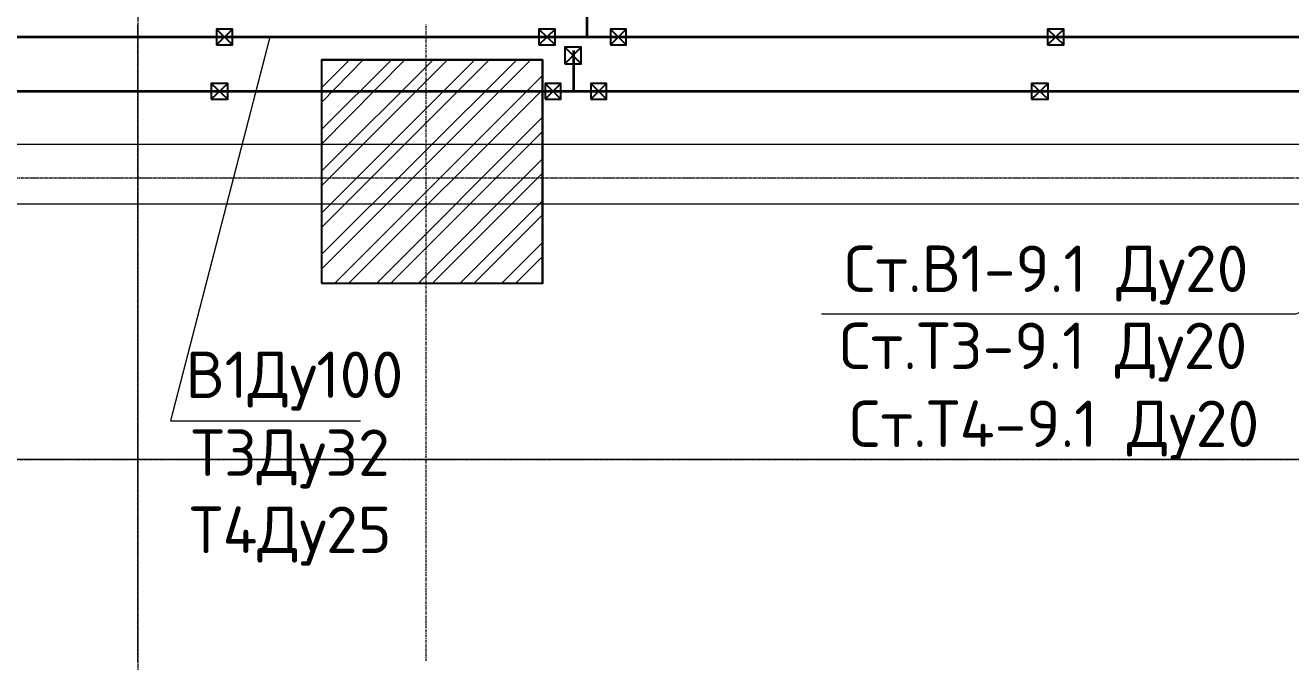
# Model space of a CAD drawing. Header units: millimetres. Extents: x -10178924 to 11692288, y -947381 to 58396.
# Drawn here: x 750201 to 757004, y -824944 to -821520 of the extents above; entities that cross this region are included whole.
import ezdxf

# ---------------------------------------------------------------- set-up
doc = ezdxf.new("R2010")
doc.units = ezdxf.units.MM
for name, pattern in [('короткая штриховая', [282.222222, 141.111111, -141.111111]), ('невидимая', [9.525, 6.35, -3.175]), ('осевая', [50.8, 31.75, -6.35, 6.35, -6.35])]:
    doc.linetypes.add(name, pattern=pattern)
for name, color, linetype, lineweight in [('PDF _0', 7, 'Continuous', 9), ('PDF _Текст', 7, 'Continuous', 5), ('Балки.1', 7, 'Continuous', 9), ('Контур пол Подвал', 7, 'Continuous', 9), ('Размеры осевые', 153, 'Continuous', 9), ('Стены.1', 7, 'Continuous', 25), ('ШТРИХОВКА', 252, 'Continuous', 15)]:
    doc.layers.add(name, color=color, linetype=linetype, lineweight=lineweight)
for name, color, linetype in [('PDF _Балки.1', 7, 'Continuous'), ('PDF _ВК_Выноски', 7, 'Continuous'), ('PDF _ВК_Т3', 1, 'Continuous'), ('PDF _ВК_Т4', 6, 'Continuous'), ('PDF _Стены.1', 7, 'Continuous')]:
    doc.layers.add(name, color=color, linetype=linetype)
for name, color, linetype, true_color in [('PDF _Контур пол Подвал', 7, 'Continuous', 0xcd6928), ('PDF _Размеры осевые', 7, 'Continuous', 0x5d6970), ('PDF _штриховка', 7, 'Continuous', 0x95834a)]:
    doc.layers.add(name, color=color, linetype=linetype, true_color=true_color)
doc.styles.add('PDF ISOCPEUR', font='isocpeur.ttf')

# ---------------------------------------------------------------- blocks, each defined once
blk = doc.blocks.new('A$C5282721b')
at = {"layer": 'ШТРИХОВКА', "ltscale": 100, "true_color": 0x000000, "transparency": 33554687}
h = blk.add_hatch(dxfattribs=at)
h.set_pattern_fill('ANSI31', color=18, scale=50)
h.set_pattern_definition([(45, (-102796.11, -12404.7), (-112.2532, 112.2532), [])])
h.paths.add_polyline_path([(30625.812, -42116.254), (29435.812, -42116.254), (29437.622, -41063.59), (29435.812, -40916.254), (30625.812, -40916.254)])
at = {"layer": 'Балки.1', "color": 18, "linetype": 'короткая штриховая', "ltscale": 0.02, "true_color": 0x000000, "transparency": 33554687}
for p, q in [((12015.573, -41369.704), (41378.795, -41369.704)), ((12015.573, -41689.704), (41973.795, -41689.704))]:
    blk.add_line(p, q, dxfattribs=at)
at = {"layer": 'Контур пол Подвал', "color": 18, "linetype": 'невидимая', "true_color": 0x000000, "transparency": 33554687}
blk.add_line((13194.417, -43064.958), (39053.725, -43064.958), dxfattribs=at)
at = {"layer": 'Размеры осевые', "color": 251, "linetype": 'осевая', "ltscale": 0.5, "transparency": 33554687}
for p, q in [((28450, -58512.867), (28450, -4812.867)), ((-9750, -41550), (62308.109, -41550))]:
    blk.add_line(p, q, dxfattribs=at)
at = {"layer": 'Стены.1', "color": 18, "linetype": 'Continuous', "true_color": 0x000000, "transparency": 33554687, "flags": 128}
blk.add_lwpolyline([(29435.812, -42116.254), (30625.812, -42116.254), (30625.812, -40916.254), (29435.812, -40916.254)], close=True, dxfattribs=at)

msp = doc.modelspace()

# ---------------------------------------------------------------- linework, layer by layer
at = {"layer": 'PDF _0', "lineweight": 25}
for points in [[(751230.1, -821625.5), (751314.8, -821625.5), (751314.8, -821540.8), (751230.1, -821540.8)], [(752961.5, -821625.5), (753050.4, -821625.5), (753050.4, -821540.8), (752961.5, -821540.8)], [(753346.8, -821625.5), (753431.4, -821625.5), (753431.4, -821540.8), (753346.8, -821540.8)], [(755696.3, -821625.5), (755785.2, -821625.5), (755785.2, -821540.8), (755696.3, -821540.8)], [(753101.2, -821727.1), (753190.1, -821727.1), (753190.1, -821638.2), (753101.2, -821638.2)], [(751200.5, -821917.6), (751289.4, -821917.6), (751289.4, -821832.9), (751200.5, -821832.9)], [(752995.4, -821917.6), (753080.1, -821917.6), (753080.1, -821832.9), (752995.4, -821832.9)], [(753240.9, -821917.6), (753325.6, -821917.6), (753325.6, -821832.9), (753240.9, -821832.9)], [(755611.6, -821917.6), (755700.5, -821917.6), (755700.5, -821832.9), (755611.6, -821832.9)]]:
    msp.add_lwpolyline(points, close=True, dxfattribs=at)
for points in [[(751230.1, -821540.8), (751314.8, -821625.5)], [(751314.8, -821540.8), (751230.1, -821625.5)], [(752961.5, -821540.8), (753050.4, -821625.5)], [(753050.4, -821540.8), (752961.5, -821625.5)], [(753346.8, -821540.8), (753431.4, -821625.5)], [(753431.4, -821540.8), (753346.8, -821625.5)], [(755696.3, -821540.8), (755785.2, -821625.5)], [(755785.2, -821540.8), (755696.3, -821625.5)], [(753101.2, -821638.2), (753190.1, -821727.1)], [(753190.1, -821638.2), (753101.2, -821727.1)], [(751200.5, -821832.9), (751289.4, -821917.6)], [(751289.4, -821832.9), (751200.5, -821917.6)], [(752995.4, -821832.9), (753080.1, -821917.6)], [(753080.1, -821832.9), (752995.4, -821917.6)], [(753240.9, -821832.9), (753325.6, -821917.6)], [(753325.6, -821832.9), (753240.9, -821917.6)], [(755611.6, -821832.9), (755700.5, -821917.6)], [(755700.5, -821832.9), (755611.6, -821917.6)]]:
    msp.add_lwpolyline(points, dxfattribs=at)
at = {"layer": 'PDF _Балки.1', "lineweight": 9}
for points in [[(734372.8, -822480.6), (764326.9, -822480.6), (766087.9, -822480.6), (766087.9, -822158.9), (764326.9, -822158.9)], [(734372.8, -822158.9), (763734.2, -822158.9)]]:
    msp.add_lwpolyline(points, dxfattribs=at)
at = {"layer": 'PDF _ВК_Выноски', "lineweight": 13}
for points in [[(751516.3, -821583.1), (750982.7, -823648.1), (751084.3, -823648.1), (752002.9, -823648.1)], [(758337.9, -822556.8), (757029.8, -823073.3), (756932.5, -823073.3), (754481.5, -823073.3)]]:
    msp.add_lwpolyline(points, dxfattribs=at)
at = {"layer": 'PDF _ВК_Т3', "lineweight": 35}
for points in [[(753219.8, -821337.6), (753219.8, -821583.1)], [(777980.7, -821583.1), (747497.5, -821583.1), (723215.9, -821583.1)]]:
    msp.add_lwpolyline(points, dxfattribs=at)
at = {"layer": 'PDF _ВК_Т4', "lineweight": 35}
for points in [[(753147.8, -821655.1), (753147.8, -821875.2)], [(778082.3, -821735.5), (778082.3, -821875.2), (747256.2, -821875.2), (722923.8, -821875.2)]]:
    msp.add_lwpolyline(points, dxfattribs=at)
at = {"layer": 'PDF _Контур пол Подвал', "lineweight": 9}
msp.add_lwpolyline([(761411.3, -819610.4), (761411.3, -823856.3), (735550.8, -823856.3)], dxfattribs=at)
at = {"layer": 'PDF _Размеры осевые', "lineweight": 9}
for points in [[(750806.8, -821540.8), (750806.8, -821523.9), (750806.8, -821519.6)], [(752356.2, -821519.6), (752356.2, -821515.4)], [(752356.2, -821536.6), (752356.2, -821523.9)], [(750806.8, -821566.2), (750806.8, -821549.3), (750806.8, -821545)], [(750806.8, -821591.6), (750806.8, -821574.7), (750806.8, -821570.4)], [(750806.8, -821617), (750806.8, -821600.1), (750806.8, -821595.8)], [(752356.2, -821545), (752356.2, -821540.8)], [(752356.2, -821562), (752356.2, -821549.3)], [(752356.2, -821570.4), (752356.2, -821566.2)], [(752356.2, -821587.4), (752356.2, -821574.7)], [(752356.2, -821595.8), (752356.2, -821591.6)], [(750806.8, -821642.4), (750806.8, -821625.5), (750806.8, -821621.2)], [(750806.8, -821667.8), (750806.8, -821650.9), (750806.8, -821646.6)], [(752356.2, -821612.8), (752356.2, -821600.1)], [(752356.2, -821621.2), (752356.2, -821617)], [(752356.2, -821638.2), (752356.2, -821625.5)], [(752356.2, -821646.6), (752356.2, -821642.4)], [(752356.2, -821663.6), (752356.2, -821650.9)], [(750806.8, -821693.2), (750806.8, -821676.3), (750806.8, -821672)], [(750806.8, -821718.6), (750806.8, -821701.7), (750806.8, -821697.4)], [(750806.8, -821744), (750806.8, -821727.1), (750806.8, -821722.8)], [(752356.2, -821672), (752356.2, -821667.8)], [(752356.2, -821689), (752356.2, -821676.3)], [(752356.2, -821697.4), (752356.2, -821693.2)], [(752356.2, -821714.4), (752356.2, -821701.7)], [(752356.2, -821722.8), (752356.2, -821718.6)], [(752356.2, -821739.8), (752356.2, -821727.1)], [(750806.8, -821769.4), (750806.8, -821752.5), (750806.8, -821748.2)], [(750806.8, -821794.8), (750806.8, -821777.9), (750806.8, -821773.6)], [(750806.8, -821820.2), (750806.8, -821803.3), (750806.8, -821799)], [(752356.2, -821748.2), (752356.2, -821744)], [(752356.2, -821765.2), (752356.2, -821752.5)], [(752356.2, -821773.6), (752356.2, -821769.4)], [(752356.2, -821790.6), (752356.2, -821777.9)], [(752356.2, -821799), (752356.2, -821794.8)], [(752356.2, -821816), (752356.2, -821803.3)], [(750806.8, -821845.6), (750806.8, -821828.7), (750806.8, -821824.4)], [(750806.8, -821871), (750806.8, -821854.1), (750806.8, -821849.8)], [(752356.2, -821824.4), (752356.2, -821820.2)], [(752356.2, -821841.4), (752356.2, -821828.7)], [(752356.2, -821849.8), (752356.2, -821845.6)], [(752356.2, -821866.8), (752356.2, -821854.1)], [(752356.2, -821875.2), (752356.2, -821871)], [(750806.8, -821896.4), (750806.8, -821879.5), (750806.8, -821875.2)], [(750806.8, -821921.8), (750806.8, -821904.9), (750806.8, -821900.6)], [(750806.8, -821947.2), (750806.8, -821930.3), (750806.8, -821926)], [(752356.2, -821892.2), (752356.2, -821879.5)], [(752356.2, -821900.6), (752356.2, -821896.4)], [(752356.2, -821917.6), (752356.2, -821904.9)], [(752356.2, -821926), (752356.2, -821921.8)], [(752356.2, -821943), (752356.2, -821930.3)], [(750806.8, -821972.6), (750806.8, -821955.7), (750806.8, -821951.4)], [(750806.8, -821998), (750806.8, -821981.1), (750806.8, -821976.8)], [(750806.8, -822023.4), (750806.8, -822006.5), (750806.8, -822002.2)], [(752356.2, -821951.4), (752356.2, -821947.2)], [(752356.2, -821968.4), (752356.2, -821955.7)], [(752356.2, -821976.8), (752356.2, -821972.6)], [(752356.2, -821993.8), (752356.2, -821981.1)], [(752356.2, -822002.2), (752356.2, -821998)], [(752356.2, -822019.2), (752356.2, -822006.5)], [(750806.8, -822048.8), (750806.8, -822031.9), (750806.8, -822027.6)], [(750806.8, -822074.2), (750806.8, -822057.3), (750806.8, -822053)], [(752356.2, -822027.6), (752356.2, -822023.4)], [(752356.2, -822044.6), (752356.2, -822031.9)], [(752356.2, -822053), (752356.2, -822048.8)], [(752356.2, -822070), (752356.2, -822057.3)], [(752356.2, -822078.4), (752356.2, -822074.2)], [(750806.8, -822099.6), (750806.8, -822082.7), (750806.8, -822078.4)], [(750806.8, -822125), (750806.8, -822108.1), (750806.8, -822103.8)], [(750806.8, -822150.4), (750806.8, -822133.5), (750806.8, -822129.2)], [(752356.2, -822095.4), (752356.2, -822082.7)], [(752356.2, -822103.8), (752356.2, -822099.6)], [(752356.2, -822120.8), (752356.2, -822108.1)], [(752356.2, -822129.2), (752356.2, -822125)], [(752356.2, -822146.2), (752356.2, -822133.5)], [(750806.8, -822175.8), (750806.8, -822158.9), (750806.8, -822154.6)], [(750806.8, -822201.2), (750806.8, -822184.3), (750806.8, -822180)], [(750806.8, -822226.6), (750806.8, -822209.7), (750806.8, -822205.4)], [(752356.2, -822154.6), (752356.2, -822150.4)], [(752356.2, -822171.6), (752356.2, -822158.9)], [(752356.2, -822180), (752356.2, -822175.8)], [(752356.2, -822197), (752356.2, -822184.3)], [(752356.2, -822205.4), (752356.2, -822201.2)], [(752356.2, -822222.4), (752356.2, -822209.7)], [(750806.8, -822252), (750806.8, -822235.1), (750806.8, -822230.8)], [(750806.8, -822277.4), (750806.8, -822260.5), (750806.8, -822256.2)], [(752356.2, -822230.8), (752356.2, -822226.6)], [(752356.2, -822247.8), (752356.2, -822235.1)], [(752356.2, -822256.2), (752356.2, -822252)], [(752356.2, -822273.2), (752356.2, -822260.5)], [(752356.2, -822281.6), (752356.2, -822277.4)], [(750201.4, -822340.9), (750218.3, -822340.9)], [(750222.5, -822340.9), (750222.5, -822340.9)], [(750226.8, -822340.9), (750243.7, -822340.9)], [(750247.9, -822340.9), (750247.9, -822340.9)], [(750252.2, -822340.9), (750269.1, -822340.9)], [(750273.3, -822340.9), (750273.3, -822340.9)], [(750277.6, -822340.9), (750294.5, -822340.9)], [(750298.8, -822340.9), (750298.8, -822340.9)], [(750303, -822340.9), (750319.9, -822340.9)], [(750324.1, -822340.9), (750324.1, -822340.9)], [(750328.4, -822340.9), (750345.3, -822340.9)], [(750349.5, -822340.9), (750349.5, -822340.9)], [(750353.8, -822340.9), (750370.7, -822340.9)], [(750374.9, -822340.9), (750374.9, -822340.9)], [(750379.2, -822340.9), (750396.1, -822340.9)], [(750400.3, -822340.9), (750400.3, -822340.9)], [(750404.6, -822340.9), (750421.5, -822340.9)], [(750425.8, -822340.9), (750425.8, -822340.9)], [(750430, -822340.9), (750446.9, -822340.9)], [(750451.1, -822340.9), (750451.1, -822340.9)], [(750455.4, -822340.9), (750472.3, -822340.9)], [(750476.5, -822340.9), (750476.5, -822340.9)], [(750480.8, -822340.9), (750497.7, -822340.9)], [(750501.9, -822340.9), (750501.9, -822340.9)], [(750506.2, -822340.9), (750523.1, -822340.9)], [(750527.4, -822340.9), (750527.4, -822340.9)], [(750531.6, -822340.9), (750548.5, -822340.9)], [(750552.8, -822340.9), (750552.8, -822340.9)], [(750557, -822340.9), (750573.9, -822340.9)], [(750578.1, -822340.9), (750578.1, -822340.9)], [(750582.4, -822340.9), (750599.3, -822340.9)], [(750603.5, -822340.9), (750603.5, -822340.9)], [(750607.8, -822340.9), (750624.7, -822340.9)], [(750628.9, -822340.9), (750628.9, -822340.9)], [(750633.2, -822340.9), (750650.1, -822340.9)], [(750654.4, -822340.9), (750654.4, -822340.9)], [(750658.6, -822340.9), (750675.5, -822340.9)], [(750679.8, -822340.9), (750679.8, -822340.9)], [(750684, -822340.9), (750700.9, -822340.9)], [(750705.1, -822340.9), (750705.1, -822340.9)], [(750709.4, -822340.9), (750726.3, -822340.9)], [(750730.6, -822340.9), (750730.6, -822340.9)], [(750734.8, -822340.9), (750751.7, -822340.9)], [(750756, -822340.9), (750756, -822340.9)], [(750760.2, -822340.9), (750777.1, -822340.9)], [(750781.4, -822340.9), (750781.4, -822340.9)], [(750785.6, -822340.9), (750802.5, -822340.9)], [(750806.8, -822302.8), (750806.8, -822285.9), (750806.8, -822281.6)], [(750806.8, -822328.2), (750806.8, -822311.3), (750806.8, -822307)], [(750806.8, -822353.6), (750806.8, -822336.7), (750806.8, -822332.4)], [(750806.8, -822340.9), (750806.8, -822340.9)], [(750811, -822340.9), (750827.9, -822340.9)], [(750832.1, -822340.9), (750832.1, -822340.9)], [(750836.4, -822340.9), (750853.3, -822340.9)], [(750857.6, -822340.9), (750857.6, -822340.9)], [(750861.8, -822340.9), (750878.7, -822340.9)], [(750883, -822340.9), (750883, -822340.9)], [(750887.2, -822340.9), (750904.1, -822340.9)], [(750908.4, -822340.9), (750908.4, -822340.9)], [(750912.6, -822340.9), (750929.5, -822340.9)], [(750933.8, -822340.9), (750933.8, -822340.9)], [(750938, -822340.9), (750954.9, -822340.9)], [(750959.2, -822340.9), (750959.2, -822340.9)], [(750963.4, -822340.9), (750980.3, -822340.9)], [(750984.6, -822340.9), (750984.6, -822340.9)], [(750988.8, -822340.9), (751005.7, -822340.9)], [(751010, -822340.9), (751010, -822340.9)], [(751014.2, -822340.9), (751031.1, -822340.9)], [(751035.4, -822340.9), (751035.4, -822340.9)], [(751039.6, -822340.9), (751056.5, -822340.9)], [(751060.8, -822340.9), (751060.8, -822340.9)], [(751065, -822340.9), (751081.9, -822340.9)], [(751086.2, -822340.9), (751086.2, -822340.9)], [(751090.4, -822340.9), (751107.3, -822340.9)], [(751111.6, -822340.9), (751111.6, -822340.9)], [(751115.8, -822340.9), (751132.7, -822340.9)], [(751137, -822340.9), (751137, -822340.9)], [(751141.2, -822340.9), (751158.1, -822340.9)], [(751162.4, -822340.9), (751162.4, -822340.9)], [(751166.6, -822340.9), (751183.5, -822340.9)], [(751187.8, -822340.9), (751187.8, -822340.9)], [(751192, -822340.9), (751208.9, -822340.9)], [(751213.2, -822340.9), (751213.2, -822340.9)], [(751217.4, -822340.9), (751234.3, -822340.9)], [(751238.6, -822340.9), (751238.6, -822340.9)], [(751242.8, -822340.9), (751259.7, -822340.9)], [(751264, -822340.9), (751264, -822340.9)], [(751268.2, -822340.9), (751285.1, -822340.9)], [(751289.4, -822340.9), (751289.4, -822340.9)], [(751293.6, -822340.9), (751310.5, -822340.9)], [(751314.8, -822340.9), (751314.8, -822340.9)], [(751319, -822340.9), (751335.9, -822340.9)], [(751340.2, -822340.9), (751340.2, -822340.9)], [(751344.4, -822340.9), (751361.3, -822340.9)], [(751365.6, -822340.9), (751365.6, -822340.9)], [(751369.8, -822340.9), (751386.7, -822340.9)], [(751391, -822340.9), (751391, -822340.9)], [(751395.2, -822340.9), (751412.1, -822340.9)], [(751416.4, -822340.9), (751416.4, -822340.9)], [(751420.6, -822340.9), (751437.5, -822340.9)], [(751441.8, -822340.9), (751441.8, -822340.9)], [(751446, -822340.9), (751462.9, -822340.9)], [(751467.2, -822340.9), (751467.2, -822340.9)], [(751471.4, -822340.9), (751488.3, -822340.9)], [(751492.6, -822340.9), (751492.6, -822340.9)], [(751496.8, -822340.9), (751513.7, -822340.9)], [(751518, -822340.9), (751518, -822340.9)], [(751522.2, -822340.9), (751539.1, -822340.9)], [(751543.4, -822340.9), (751543.4, -822340.9)], [(751547.6, -822340.9), (751564.5, -822340.9)], [(751568.8, -822340.9), (751568.8, -822340.9)], [(751573, -822340.9), (751589.9, -822340.9)], [(751594.2, -822340.9), (751594.2, -822340.9)], [(751598.4, -822340.9), (751615.3, -822340.9)], [(751619.6, -822340.9), (751619.6, -822340.9)], [(751623.8, -822340.9), (751640.7, -822340.9)], [(751645, -822340.9), (751645, -822340.9)], [(751649.2, -822340.9), (751666.1, -822340.9)], [(751670.4, -822340.9), (751670.4, -822340.9)], [(751674.6, -822340.9), (751691.5, -822340.9)], [(751695.8, -822340.9), (751695.8, -822340.9)], [(751700, -822340.9), (751716.9, -822340.9)], [(751721.2, -822340.9), (751721.2, -822340.9)], [(751725.4, -822340.9), (751742.3, -822340.9)], [(751746.6, -822340.9), (751746.6, -822340.9)], [(751750.8, -822340.9), (751767.7, -822340.9)], [(751772, -822340.9), (751772, -822340.9)], [(751776.2, -822340.9), (751793.1, -822340.9)], [(751797.4, -822340.9), (751797.4, -822340.9)], [(751801.6, -822340.9), (751818.5, -822340.9)], [(751822.8, -822340.9), (751822.8, -822340.9)], [(751827, -822340.9), (751843.9, -822340.9)], [(751848.2, -822340.9), (751848.2, -822340.9)], [(751852.4, -822340.9), (751869.3, -822340.9)], [(751873.6, -822340.9), (751873.6, -822340.9)], [(751877.8, -822340.9), (751894.7, -822340.9)], [(751899, -822340.9), (751899, -822340.9)], [(751903.2, -822340.9), (751920.1, -822340.9)], [(751924.4, -822340.9), (751924.4, -822340.9)], [(751928.6, -822340.9), (751945.5, -822340.9)], [(751949.8, -822340.9), (751949.8, -822340.9)], [(751954, -822340.9), (751970.9, -822340.9)], [(751975.2, -822340.9), (751975.2, -822340.9)], [(751979.4, -822340.9), (751996.3, -822340.9)], [(752000.6, -822340.9), (752000.6, -822340.9)], [(752004.8, -822340.9), (752021.7, -822340.9)], [(752026, -822340.9), (752026, -822340.9)], [(752030.2, -822340.9), (752047.1, -822340.9)], [(752051.4, -822340.9), (752051.4, -822340.9)], [(752055.6, -822340.9), (752072.5, -822340.9)], [(752076.8, -822340.9), (752076.8, -822340.9)], [(752081, -822340.9), (752097.9, -822340.9)], [(752102.2, -822340.9), (752102.2, -822340.9)], [(752106.4, -822340.9), (752123.3, -822340.9)], [(752127.6, -822340.9), (752127.6, -822340.9)], [(752131.8, -822340.9), (752148.7, -822340.9)], [(752153, -822340.9), (752153, -822340.9)], [(752157.2, -822340.9), (752174.1, -822340.9)], [(752178.4, -822340.9), (752178.4, -822340.9)], [(752182.6, -822340.9), (752199.5, -822340.9)], [(752203.8, -822340.9), (752203.8, -822340.9)], [(752208, -822340.9), (752224.9, -822340.9)], [(752229.2, -822340.9), (752229.2, -822340.9)], [(752233.4, -822340.9), (752250.3, -822340.9)], [(752254.6, -822340.9), (752254.6, -822340.9)], [(752258.8, -822340.9), (752275.7, -822340.9)], [(752280, -822340.9), (752280, -822340.9)], [(752284.2, -822340.9), (752301.1, -822340.9)], [(752305.4, -822340.9), (752305.4, -822340.9)], [(752309.6, -822340.9), (752326.5, -822340.9)], [(752330.8, -822340.9), (752330.8, -822340.9)], [(752335, -822340.9), (752351.9, -822340.9)], [(752356.2, -822298.6), (752356.2, -822285.9)], [(752356.2, -822307), (752356.2, -822302.8)], [(752356.2, -822324), (752356.2, -822311.3)], [(752356.2, -822332.4), (752356.2, -822328.2)], [(752356.2, -822349.4), (752356.2, -822336.7)], [(752356.2, -822340.9), (752356.2, -822340.9)], [(752360.4, -822340.9), (752377.3, -822340.9)], [(752381.6, -822340.9), (752381.6, -822340.9)], [(752385.8, -822340.9), (752402.7, -822340.9)], [(752407, -822340.9), (752407, -822340.9)], [(752411.2, -822340.9), (752428.1, -822340.9)], [(752432.4, -822340.9), (752432.4, -822340.9)], [(752436.6, -822340.9), (752453.5, -822340.9)], [(752457.8, -822340.9), (752457.8, -822340.9)], [(752462, -822340.9), (752478.9, -822340.9)], [(752483.2, -822340.9), (752483.2, -822340.9)], [(752487.4, -822340.9), (752504.3, -822340.9)], [(752508.6, -822340.9), (752508.6, -822340.9)], [(752512.8, -822340.9), (752529.7, -822340.9)], [(752534, -822340.9), (752534, -822340.9)], [(752538.2, -822340.9), (752555.1, -822340.9)], [(752559.4, -822340.9), (752559.4, -822340.9)], [(752563.6, -822340.9), (752580.5, -822340.9)], [(752584.8, -822340.9), (752584.8, -822340.9)], [(752589, -822340.9), (752605.9, -822340.9)], [(752610.2, -822340.9), (752610.2, -822340.9)], [(752614.4, -822340.9), (752631.3, -822340.9)], [(752635.6, -822340.9), (752635.6, -822340.9)], [(752639.8, -822340.9), (752656.7, -822340.9)], [(752661, -822340.9), (752661, -822340.9)], [(752665.2, -822340.9), (752682.1, -822340.9)], [(752686.4, -822340.9), (752686.4, -822340.9)], [(752690.6, -822340.9), (752707.5, -822340.9)], [(752711.8, -822340.9), (752711.8, -822340.9)], [(752716, -822340.9), (752732.9, -822340.9)], [(752737.2, -822340.9), (752737.2, -822340.9)], [(752741.4, -822340.9), (752758.3, -822340.9)], [(752762.6, -822340.9), (752762.6, -822340.9)], [(752766.8, -822340.9), (752783.7, -822340.9)], [(752788, -822340.9), (752788, -822340.9)], [(752792.2, -822340.9), (752809.1, -822340.9)], [(752813.4, -822340.9), (752813.4, -822340.9)], [(752817.6, -822340.9), (752834.5, -822340.9)], [(752838.8, -822340.9), (752838.8, -822340.9)], [(752843, -822340.9), (752859.9, -822340.9)], [(752864.2, -822340.9), (752864.2, -822340.9)], [(752868.4, -822340.9), (752885.3, -822340.9)], [(752889.6, -822340.9), (752889.6, -822340.9)], [(752893.8, -822340.9), (752910.7, -822340.9)], [(752915, -822340.9), (752915, -822340.9)], [(752919.2, -822340.9), (752936.1, -822340.9)], [(752940.4, -822340.9), (752940.4, -822340.9)], [(752944.6, -822340.9), (752961.5, -822340.9)], [(752965.8, -822340.9), (752965.8, -822340.9)], [(752970, -822340.9), (752986.9, -822340.9)], [(752991.2, -822340.9), (752991.2, -822340.9)], [(752995.4, -822340.9), (753012.3, -822340.9)], [(753016.6, -822340.9), (753016.6, -822340.9)], [(753020.8, -822340.9), (753037.7, -822340.9)], [(753042, -822340.9), (753042, -822340.9)], [(753046.2, -822340.9), (753063.1, -822340.9)], [(753067.4, -822340.9), (753067.4, -822340.9)], [(753071.6, -822340.9), (753088.5, -822340.9)], [(753092.8, -822340.9), (753092.8, -822340.9)], [(753097, -822340.9), (753113.9, -822340.9)], [(753118.2, -822340.9), (753118.2, -822340.9)], [(753122.4, -822340.9), (753139.3, -822340.9)], [(753143.6, -822340.9), (753143.6, -822340.9)], [(753147.8, -822340.9), (753164.7, -822340.9)], [(753169, -822340.9), (753169, -822340.9)], [(753173.2, -822340.9), (753190.1, -822340.9)], [(753194.4, -822340.9), (753194.4, -822340.9)], [(753198.6, -822340.9), (753215.5, -822340.9)], [(753219.8, -822340.9), (753219.8, -822340.9)], [(753224, -822340.9), (753240.9, -822340.9)], [(753245.2, -822340.9), (753245.2, -822340.9)], [(753249.4, -822340.9), (753266.3, -822340.9)], [(753270.6, -822340.9), (753270.6, -822340.9)], [(753274.8, -822340.9), (753291.7, -822340.9)], [(753296, -822340.9), (753296, -822340.9)], [(753300.2, -822340.9), (753317.1, -822340.9)], [(753321.4, -822340.9), (753321.4, -822340.9)], [(753325.6, -822340.9), (753342.5, -822340.9)], [(753346.8, -822340.9), (753346.8, -822340.9)], [(753351, -822340.9), (753367.9, -822340.9)], [(753372.2, -822340.9), (753372.2, -822340.9)], [(753376.4, -822340.9), (753393.3, -822340.9)], [(753397.6, -822340.9), (753397.6, -822340.9)], [(753401.8, -822340.9), (753418.7, -822340.9)], [(753423, -822340.9), (753423, -822340.9)], [(753427.2, -822340.9), (753444.1, -822340.9)], [(753448.4, -822340.9), (753448.4, -822340.9)], [(753452.6, -822340.9), (753469.5, -822340.9)], [(753473.8, -822340.9), (753473.8, -822340.9)], [(753478, -822340.9), (753494.9, -822340.9)], [(753499.2, -822340.9), (753499.2, -822340.9)], [(753503.4, -822340.9), (753520.3, -822340.9)], [(753524.6, -822340.9), (753524.6, -822340.9)], [(753528.8, -822340.9), (753545.7, -822340.9)], [(753550, -822340.9), (753550, -822340.9)], [(753554.2, -822340.9), (753571.1, -822340.9)], [(753575.4, -822340.9), (753575.4, -822340.9)], [(753579.6, -822340.9), (753596.5, -822340.9)], [(753600.8, -822340.9), (753600.8, -822340.9)], [(753605, -822340.9), (753621.9, -822340.9)], [(753626.2, -822340.9), (753626.2, -822340.9)], [(753630.4, -822340.9), (753647.3, -822340.9)], [(753651.6, -822340.9), (753651.6, -822340.9)], [(753655.8, -822340.9), (753672.7, -822340.9)], [(753677, -822340.9), (753677, -822340.9)], [(753681.2, -822340.9), (753698.1, -822340.9)], [(753702.4, -822340.9), (753702.4, -822340.9)], [(753706.6, -822340.9), (753723.5, -822340.9)], [(753727.8, -822340.9), (753727.8, -822340.9)], [(753732, -822340.9), (753748.9, -822340.9)], [(753753.2, -822340.9), (753753.2, -822340.9)], [(753757.4, -822340.9), (753774.3, -822340.9)], [(753778.6, -822340.9), (753778.6, -822340.9)], [(753782.8, -822340.9), (753799.7, -822340.9)], [(753804, -822340.9), (753804, -822340.9)], [(753808.2, -822340.9), (753825.1, -822340.9)], [(753829.4, -822340.9), (753829.4, -822340.9)], [(753833.6, -822340.9), (753850.5, -822340.9)], [(753854.8, -822340.9), (753854.8, -822340.9)], [(753859, -822340.9), (753875.9, -822340.9)], [(753880.2, -822340.9), (753880.2, -822340.9)], [(753884.4, -822340.9), (753901.3, -822340.9)], [(753905.6, -822340.9), (753905.6, -822340.9)], [(753909.8, -822340.9), (753926.7, -822340.9)], [(753931, -822340.9), (753931, -822340.9)], [(753935.2, -822340.9), (753952.1, -822340.9)], [(753956.4, -822340.9), (753956.4, -822340.9)], [(753960.6, -822340.9), (753977.5, -822340.9)], [(753981.8, -822340.9), (753981.8, -822340.9)], [(753986, -822340.9), (754002.9, -822340.9)], [(754007.2, -822340.9), (754007.2, -822340.9)], [(754011.4, -822340.9), (754028.3, -822340.9)], [(754032.6, -822340.9), (754032.6, -822340.9)], [(754036.8, -822340.9), (754053.7, -822340.9)], [(754058, -822340.9), (754058, -822340.9)], [(754062.2, -822340.9), (754079.1, -822340.9)], [(754083.4, -822340.9), (754083.4, -822340.9)], [(754087.6, -822340.9), (754104.5, -822340.9)], [(754108.8, -822340.9), (754108.8, -822340.9)], [(754113, -822340.9), (754129.9, -822340.9)], [(754134.2, -822340.9), (754134.2, -822340.9)], [(754138.4, -822340.9), (754155.3, -822340.9)], [(754159.6, -822340.9), (754159.6, -822340.9)], [(754163.8, -822340.9), (754180.7, -822340.9)], [(754185, -822340.9), (754185, -822340.9)], [(754189.2, -822340.9), (754206.1, -822340.9)], [(754210.4, -822340.9), (754210.4, -822340.9)], [(754214.6, -822340.9), (754231.5, -822340.9)], [(754235.8, -822340.9), (754235.8, -822340.9)], [(754240, -822340.9), (754256.9, -822340.9)], [(754261.2, -822340.9), (754261.2, -822340.9)], [(754265.4, -822340.9), (754282.3, -822340.9)], [(754286.6, -822340.9), (754286.6, -822340.9)], [(754290.8, -822340.9), (754307.7, -822340.9)], [(754312, -822340.9), (754312, -822340.9)], [(754316.2, -822340.9), (754333.1, -822340.9)], [(754337.4, -822340.9), (754337.4, -822340.9)], [(754341.6, -822340.9), (754358.5, -822340.9)], [(754362.8, -822340.9), (754362.8, -822340.9)], [(754367, -822340.9), (754383.9, -822340.9)], [(754388.2, -822340.9), (754388.2, -822340.9)], [(754392.4, -822340.9), (754409.3, -822340.9)], [(754413.6, -822340.9), (754413.6, -822340.9)], [(754417.8, -822340.9), (754434.7, -822340.9)], [(754439, -822340.9), (754439, -822340.9)], [(754443.2, -822340.9), (754460.1, -822340.9)], [(754464.4, -822340.9), (754464.4, -822340.9)], [(754468.6, -822340.9), (754485.5, -822340.9)], [(754489.8, -822340.9), (754489.8, -822340.9)], [(754494, -822340.9), (754510.9, -822340.9)], [(754515.2, -822340.9), (754515.2, -822340.9)], [(754519.4, -822340.9), (754536.3, -822340.9)], [(754540.6, -822340.9), (754540.6, -822340.9)], [(754544.8, -822340.9), (754561.7, -822340.9)], [(754566, -822340.9), (754566, -822340.9)], [(754570.2, -822340.9), (754587.1, -822340.9)], [(754591.4, -822340.9), (754591.4, -822340.9)], [(754595.6, -822340.9), (754612.5, -822340.9)], [(754616.8, -822340.9), (754616.8, -822340.9)], [(754621, -822340.9), (754637.9, -822340.9)], [(754642.2, -822340.9), (754642.2, -822340.9)], [(754646.4, -822340.9), (754663.3, -822340.9)], [(754667.6, -822340.9), (754667.6, -822340.9)], [(754671.8, -822340.9), (754688.7, -822340.9)], [(754693, -822340.9), (754693, -822340.9)], [(754697.2, -822340.9), (754714.1, -822340.9)], [(754718.4, -822340.9), (754718.4, -822340.9)], [(754722.6, -822340.9), (754739.5, -822340.9)], [(754743.8, -822340.9), (754743.8, -822340.9)], [(754748, -822340.9), (754764.9, -822340.9)], [(754769.2, -822340.9), (754769.2, -822340.9)], [(754773.4, -822340.9), (754790.3, -822340.9)], [(754794.6, -822340.9), (754794.6, -822340.9)], [(754798.8, -822340.9), (754815.7, -822340.9)], [(754820, -822340.9), (754820, -822340.9)], [(754824.2, -822340.9), (754841.1, -822340.9)], [(754845.4, -822340.9), (754845.4, -822340.9)], [(754849.6, -822340.9), (754866.5, -822340.9)], [(754870.8, -822340.9), (754870.8, -822340.9)], [(754875, -822340.9), (754891.9, -822340.9)], [(754896.2, -822340.9), (754896.2, -822340.9)], [(754900.4, -822340.9), (754917.3, -822340.9)], [(754921.6, -822340.9), (754921.6, -822340.9)], [(754925.8, -822340.9), (754942.7, -822340.9)], [(754947, -822340.9), (754947, -822340.9)], [(754951.2, -822340.9), (754968.1, -822340.9)], [(754972.4, -822340.9), (754972.4, -822340.9)], [(754976.6, -822340.9), (754993.5, -822340.9)], [(754997.8, -822340.9), (754997.8, -822340.9)], [(755002, -822340.9), (755018.9, -822340.9)], [(755023.2, -822340.9), (755023.2, -822340.9)], [(755027.4, -822340.9), (755044.3, -822340.9)], [(755048.6, -822340.9), (755048.6, -822340.9)], [(755052.8, -822340.9), (755069.7, -822340.9)], [(755074, -822340.9), (755074, -822340.9)], [(755078.2, -822340.9), (755095.2, -822340.9)], [(755099.4, -822340.9), (755099.4, -822340.9)], [(755103.6, -822340.9), (755120.5, -822340.9)], [(755124.8, -822340.9), (755124.8, -822340.9)], [(755129, -822340.9), (755145.9, -822340.9)], [(755150.2, -822340.9), (755150.2, -822340.9)], [(755154.4, -822340.9), (755171.3, -822340.9)], [(755175.6, -822340.9), (755175.6, -822340.9)], [(755179.8, -822340.9), (755196.7, -822340.9)], [(755201, -822340.9), (755201, -822340.9)], [(755205.2, -822340.9), (755222.2, -822340.9)], [(755226.4, -822340.9), (755226.4, -822340.9)], [(755230.6, -822340.9), (755247.5, -822340.9)], [(755251.8, -822340.9), (755251.8, -822340.9)], [(755256, -822340.9), (755272.9, -822340.9)], [(755277.2, -822340.9), (755277.2, -822340.9)], [(755281.4, -822340.9), (755298.4, -822340.9)], [(755302.6, -822340.9), (755302.6, -822340.9)], [(755306.8, -822340.9), (755323.8, -822340.9)], [(755328, -822340.9), (755328, -822340.9)], [(755332.2, -822340.9), (755349.2, -822340.9)], [(755353.4, -822340.9), (755353.4, -822340.9)], [(755357.6, -822340.9), (755374.5, -822340.9)], [(755378.8, -822340.9), (755378.8, -822340.9)], [(755383, -822340.9), (755399.9, -822340.9)], [(755404.2, -822340.9), (755404.2, -822340.9)], [(755408.4, -822340.9), (755425.4, -822340.9)], [(755429.6, -822340.9), (755429.6, -822340.9)], [(755433.8, -822340.9), (755450.8, -822340.9)], [(755455, -822340.9), (755455, -822340.9)], [(755459.2, -822340.9), (755476.2, -822340.9)], [(755480.4, -822340.9), (755480.4, -822340.9)], [(755484.6, -822340.9), (755501.6, -822340.9)], [(755505.8, -822340.9), (755505.8, -822340.9)], [(755510, -822340.9), (755527, -822340.9)], [(755531.2, -822340.9), (755531.2, -822340.9)], [(755535.4, -822340.9), (755552.4, -822340.9)], [(755556.6, -822340.9), (755556.6, -822340.9)], [(755560.8, -822340.9), (755577.8, -822340.9)], [(755582, -822340.9), (755582, -822340.9)], [(755586.2, -822340.9), (755603.2, -822340.9)], [(755607.4, -822340.9), (755607.4, -822340.9)], [(755611.6, -822340.9), (755628.6, -822340.9)], [(755632.8, -822340.9), (755632.8, -822340.9)], [(755637, -822340.9), (755654, -822340.9)], [(755658.2, -822340.9), (755658.2, -822340.9)], [(755662.4, -822340.9), (755679.4, -822340.9)], [(755683.6, -822340.9), (755683.6, -822340.9)], [(755687.8, -822340.9), (755704.8, -822340.9)], [(755709, -822340.9), (755709, -822340.9)], [(755713.2, -822340.9), (755730.2, -822340.9)], [(755734.4, -822340.9), (755734.4, -822340.9)], [(755738.6, -822340.9), (755755.6, -822340.9)], [(755759.8, -822340.9), (755759.8, -822340.9)], [(755764, -822340.9), (755781, -822340.9)], [(755785.2, -822340.9), (755785.2, -822340.9)], [(755789.4, -822340.9), (755806.4, -822340.9)], [(755810.6, -822340.9), (755810.6, -822340.9)], [(755814.8, -822340.9), (755831.8, -822340.9)], [(755836, -822340.9), (755836, -822340.9)], [(755840.2, -822340.9), (755857.2, -822340.9)], [(755861.4, -822340.9), (755861.4, -822340.9)], [(755865.6, -822340.9), (755882.6, -822340.9)], [(755886.8, -822340.9), (755886.8, -822340.9)], [(755891, -822340.9), (755908, -822340.9)], [(755912.2, -822340.9), (755912.2, -822340.9)], [(755916.4, -822340.9), (755933.4, -822340.9)], [(755937.6, -822340.9), (755937.6, -822340.9)], [(755941.8, -822340.9), (755958.8, -822340.9)], [(755963, -822340.9), (755963, -822340.9)], [(755967.2, -822340.9), (755984.2, -822340.9)], [(755988.4, -822340.9), (755988.4, -822340.9)], [(755992.6, -822340.9), (756009.6, -822340.9)], [(756013.8, -822340.9), (756013.8, -822340.9)], [(756018, -822340.9), (756035, -822340.9)], [(756039.2, -822340.9), (756039.2, -822340.9)], [(756043.4, -822340.9), (756060.4, -822340.9)], [(756064.6, -822340.9), (756064.6, -822340.9)], [(756068.8, -822340.9), (756085.8, -822340.9)], [(756090, -822340.9), (756090, -822340.9)], [(756094.2, -822340.9), (756111.2, -822340.9)], [(756115.4, -822340.9), (756115.4, -822340.9)], [(756119.6, -822340.9), (756136.6, -822340.9)], [(756140.8, -822340.9), (756140.8, -822340.9)], [(756145, -822340.9), (756162, -822340.9)], [(756166.2, -822340.9), (756166.2, -822340.9)], [(756170.4, -822340.9), (756187.4, -822340.9)], [(756191.6, -822340.9), (756191.6, -822340.9)], [(756195.8, -822340.9), (756212.8, -822340.9)], [(756217, -822340.9), (756217, -822340.9)], [(756221.2, -822340.9), (756238.2, -822340.9)], [(756242.4, -822340.9), (756242.4, -822340.9)], [(756246.6, -822340.9), (756263.6, -822340.9)], [(756267.8, -822340.9), (756267.8, -822340.9)], [(756272, -822340.9), (756289, -822340.9)], [(756293.2, -822340.9), (756293.2, -822340.9)], [(756297.4, -822340.9), (756314.4, -822340.9)], [(756318.6, -822340.9), (756318.6, -822340.9)], [(756322.8, -822340.9), (756339.8, -822340.9)], [(756344, -822340.9), (756344, -822340.9)], [(756348.2, -822340.9), (756365.2, -822340.9)], [(756369.4, -822340.9), (756369.4, -822340.9)], [(756373.6, -822340.9), (756390.6, -822340.9)], [(756394.8, -822340.9), (756394.8, -822340.9)], [(756399, -822340.9), (756416, -822340.9)], [(756420.2, -822340.9), (756420.2, -822340.9)], [(756424.4, -822340.9), (756441.4, -822340.9)], [(756445.6, -822340.9), (756445.6, -822340.9)], [(756449.8, -822340.9), (756466.8, -822340.9)], [(756471, -822340.9), (756471, -822340.9)], [(756475.2, -822340.9), (756492.2, -822340.9)], [(756496.4, -822340.9), (756496.4, -822340.9)], [(756500.6, -822340.9), (756517.6, -822340.9)], [(756521.8, -822340.9), (756521.8, -822340.9)], [(756526, -822340.9), (756543, -822340.9)], [(756547.2, -822340.9), (756547.2, -822340.9)], [(756551.4, -822340.9), (756568.4, -822340.9)], [(756572.6, -822340.9), (756572.6, -822340.9)], [(756576.8, -822340.9), (756593.8, -822340.9)], [(756598, -822340.9), (756598, -822340.9)], [(756602.2, -822340.9), (756619.2, -822340.9)], [(756623.4, -822340.9), (756623.4, -822340.9)], [(756627.6, -822340.9), (756644.6, -822340.9)], [(756648.8, -822340.9), (756648.8, -822340.9)], [(756653, -822340.9), (756670, -822340.9)], [(756674.2, -822340.9), (756674.2, -822340.9)], [(756678.4, -822340.9), (756695.4, -822340.9)], [(756699.6, -822340.9), (756699.6, -822340.9)], [(756703.8, -822340.9), (756720.8, -822340.9)], [(756725, -822340.9), (756725, -822340.9)], [(756729.2, -822340.9), (756746.2, -822340.9)], [(756750.4, -822340.9), (756750.4, -822340.9)], [(756754.6, -822340.9), (756771.6, -822340.9)], [(756775.8, -822340.9), (756775.8, -822340.9)], [(756780, -822340.9), (756797, -822340.9)], [(756801.2, -822340.9), (756801.2, -822340.9)], [(756805.4, -822340.9), (756822.4, -822340.9)], [(756826.6, -822340.9), (756826.6, -822340.9)], [(756830.8, -822340.9), (756847.8, -822340.9)], [(756852, -822340.9), (756852, -822340.9)], [(756856.2, -822340.9), (756873.2, -822340.9)], [(756877.4, -822340.9), (756877.4, -822340.9)], [(756881.6, -822340.9), (756898.6, -822340.9)], [(756902.8, -822340.9), (756902.8, -822340.9)], [(756907, -822340.9), (756924, -822340.9)], [(756928.2, -822340.9), (756928.2, -822340.9)], [(756932.4, -822340.9), (756949.4, -822340.9)], [(756953.6, -822340.9), (756953.6, -822340.9)], [(756957.8, -822340.9), (756974.8, -822340.9)], [(756979, -822340.9), (756979, -822340.9)], [(756983.2, -822340.9), (757000.2, -822340.9)], [(750806.8, -822379), (750806.8, -822362.1), (750806.8, -822357.8)], [(750806.8, -822404.4), (750806.8, -822387.5), (750806.8, -822383.2)], [(750806.8, -822429.8), (750806.8, -822412.9), (750806.8, -822408.6)], [(752356.2, -822357.8), (752356.2, -822353.6)], [(752356.2, -822374.8), (752356.2, -822362.1)], [(752356.2, -822383.2), (752356.2, -822379)], [(752356.2, -822400.2), (752356.2, -822387.5)], [(752356.2, -822408.6), (752356.2, -822404.4)], [(752356.2, -822425.6), (752356.2, -822412.9)], [(750806.8, -822455.2), (750806.8, -822438.3), (750806.8, -822434)], [(750806.8, -822480.6), (750806.8, -822463.7), (750806.8, -822459.4)], [(752356.2, -822434), (752356.2, -822429.8)], [(752356.2, -822451), (752356.2, -822438.3)], [(752356.2, -822459.4), (752356.2, -822455.2)], [(752356.2, -822476.4), (752356.2, -822463.7)], [(752356.2, -822484.8), (752356.2, -822480.6)], [(750806.8, -822506), (750806.8, -822489.1), (750806.8, -822484.8)], [(750806.8, -822531.4), (750806.8, -822514.5), (750806.8, -822510.2)], [(750806.8, -822556.8), (750806.8, -822539.9), (750806.8, -822535.6)], [(752356.2, -822501.8), (752356.2, -822489.1)], [(752356.2, -822510.2), (752356.2, -822506)], [(752356.2, -822527.2), (752356.2, -822514.5)], [(752356.2, -822535.6), (752356.2, -822531.4)], [(752356.2, -822552.6), (752356.2, -822539.9)], [(750806.8, -822582.2), (750806.8, -822565.3), (750806.8, -822561)], [(750806.8, -822607.6), (750806.8, -822590.7), (750806.8, -822586.4)], [(750806.8, -822633), (750806.8, -822616.1), (750806.8, -822611.8)], [(752356.2, -822561), (752356.2, -822556.8)], [(752356.2, -822578), (752356.2, -822565.3)], [(752356.2, -822586.4), (752356.2, -822582.2)], [(752356.2, -822603.4), (752356.2, -822590.7)], [(752356.2, -822611.8), (752356.2, -822607.6)], [(752356.2, -822628.8), (752356.2, -822616.1)], [(750806.8, -822658.4), (750806.8, -822641.5), (750806.8, -822637.2)], [(750806.8, -822683.8), (750806.8, -822666.9), (750806.8, -822662.6)], [(752356.2, -822637.2), (752356.2, -822633)], [(752356.2, -822654.2), (752356.2, -822641.5)], [(752356.2, -822662.6), (752356.2, -822658.4)], [(752356.2, -822679.6), (752356.2, -822666.9)], [(752356.2, -822688), (752356.2, -822683.8)], [(750806.8, -822709.2), (750806.8, -822692.3), (750806.8, -822688)], [(750806.8, -822734.6), (750806.8, -822717.7), (750806.8, -822713.4)], [(750806.8, -822760), (750806.8, -822743.1), (750806.8, -822738.8)], [(752356.2, -822705), (752356.2, -822692.3)], [(752356.2, -822713.4), (752356.2, -822709.2)], [(752356.2, -822730.4), (752356.2, -822717.7)], [(752356.2, -822738.8), (752356.2, -822734.6)], [(752356.2, -822755.8), (752356.2, -822743.1)], [(750806.8, -822785.4), (750806.8, -822768.5), (750806.8, -822764.2)], [(750806.8, -822810.8), (750806.8, -822793.9), (750806.8, -822789.6)], [(750806.8, -822836.2), (750806.8, -822819.3), (750806.8, -822815)], [(752356.2, -822764.2), (752356.2, -822760)], [(752356.2, -822781.2), (752356.2, -822768.5)], [(752356.2, -822789.6), (752356.2, -822785.4)], [(752356.2, -822806.6), (752356.2, -822793.9)], [(752356.2, -822815), (752356.2, -822810.8)], [(752356.2, -822832), (752356.2, -822819.3)], [(750806.8, -822861.6), (750806.8, -822844.7), (750806.8, -822840.4)], [(750806.8, -822887), (750806.8, -822870.1), (750806.8, -822865.8)], [(750806.8, -822912.4), (750806.8, -822895.5), (750806.8, -822891.2)], [(752356.2, -822840.4), (752356.2, -822836.2)], [(752356.2, -822857.4), (752356.2, -822844.7)], [(752356.2, -822865.8), (752356.2, -822861.6)], [(752356.2, -822882.8), (752356.2, -822870.1)], [(752356.2, -822891.2), (752356.2, -822887)], [(750806.8, -822937.8), (750806.8, -822920.9), (750806.8, -822916.6)], [(750806.8, -822963.2), (750806.8, -822946.3), (750806.8, -822942)], [(752356.2, -822908.2), (752356.2, -822895.5)], [(752356.2, -822916.6), (752356.2, -822912.4)], [(752356.2, -822933.6), (752356.2, -822920.9)], [(752356.2, -822942), (752356.2, -822937.8)], [(752356.2, -822959), (752356.2, -822946.3)], [(750806.8, -822988.6), (750806.8, -822971.7), (750806.8, -822967.4)], [(750806.8, -823014), (750806.8, -822997.1), (750806.8, -822992.8)], [(750806.8, -823039.4), (750806.8, -823022.5), (750806.8, -823018.2)], [(752356.2, -822967.4), (752356.2, -822963.2)], [(752356.2, -822984.4), (752356.2, -822971.7)], [(752356.2, -822992.8), (752356.2, -822988.6)], [(752356.2, -823009.8), (752356.2, -822997.1)], [(752356.2, -823018.2), (752356.2, -823014)], [(752356.2, -823035.2), (752356.2, -823022.5)], [(750806.8, -823064.8), (750806.8, -823047.9), (750806.8, -823043.6)], [(750806.8, -823090.2), (750806.8, -823073.3), (750806.8, -823069)], [(750806.8, -823115.6), (750806.8, -823098.7), (750806.8, -823094.4)], [(752356.2, -823043.6), (752356.2, -823039.4)], [(752356.2, -823060.6), (752356.2, -823047.9)], [(752356.2, -823069), (752356.2, -823064.8)], [(752356.2, -823086), (752356.2, -823073.3)], [(752356.2, -823094.4), (752356.2, -823090.2)], [(750806.8, -823141), (750806.8, -823124.1), (750806.8, -823119.8)], [(750806.8, -823166.4), (750806.8, -823149.5), (750806.8, -823145.2)], [(752356.2, -823111.4), (752356.2, -823098.7)], [(752356.2, -823119.8), (752356.2, -823115.6)], [(752356.2, -823136.8), (752356.2, -823124.1)], [(752356.2, -823145.2), (752356.2, -823141)], [(752356.2, -823162.2), (752356.2, -823149.5)], [(750806.8, -823191.8), (750806.8, -823174.9), (750806.8, -823170.6)], [(750806.8, -823217.2), (750806.8, -823200.3), (750806.8, -823196)], [(750806.8, -823242.6), (750806.8, -823225.7), (750806.8, -823221.4)], [(752356.2, -823170.6), (752356.2, -823166.4)], [(752356.2, -823187.6), (752356.2, -823174.9)], [(752356.2, -823196), (752356.2, -823191.8)], [(752356.2, -823213), (752356.2, -823200.3)], [(752356.2, -823221.4), (752356.2, -823217.2)], [(752356.2, -823238.4), (752356.2, -823225.7)], [(750806.8, -823268), (750806.8, -823251.1), (750806.8, -823246.8)], [(750806.8, -823293.4), (750806.8, -823276.5), (750806.8, -823272.2)], [(750806.8, -823318.8), (750806.8, -823301.9), (750806.8, -823297.6)], [(752356.2, -823246.8), (752356.2, -823242.6)], [(752356.2, -823263.8), (752356.2, -823251.1)], [(752356.2, -823272.2), (752356.2, -823268)], [(752356.2, -823289.2), (752356.2, -823276.5)], [(752356.2, -823297.6), (752356.2, -823293.4)], [(750806.8, -823344.2), (750806.8, -823327.3), (750806.8, -823323)], [(750806.8, -823369.6), (750806.8, -823352.7), (750806.8, -823348.4)], [(752356.2, -823314.6), (752356.2, -823301.9)], [(752356.2, -823323), (752356.2, -823318.8)], [(752356.2, -823340), (752356.2, -823327.3)], [(752356.2, -823348.4), (752356.2, -823344.2)], [(752356.2, -823365.4), (752356.2, -823352.7)], [(750806.8, -823395), (750806.8, -823378.1), (750806.8, -823373.8)], [(750806.8, -823420.4), (750806.8, -823403.5), (750806.8, -823399.2)], [(750806.8, -823445.8), (750806.8, -823428.9), (750806.8, -823424.6)], [(752356.2, -823373.8), (752356.2, -823369.6)], [(752356.2, -823390.8), (752356.2, -823378.1)], [(752356.2, -823399.2), (752356.2, -823395)], [(752356.2, -823416.2), (752356.2, -823403.5)], [(752356.2, -823424.6), (752356.2, -823420.4)], [(752356.2, -823441.6), (752356.2, -823428.9)], [(750806.8, -823471.2), (750806.8, -823454.3), (750806.8, -823450.1)], [(750806.8, -823496.6), (750806.8, -823479.7), (750806.8, -823475.4)], [(750806.8, -823522), (750806.8, -823505.1), (750806.8, -823500.9)], [(752356.2, -823450), (752356.2, -823445.8)], [(752356.2, -823467), (752356.2, -823454.3)], [(752356.2, -823475.4), (752356.2, -823471.2)], [(752356.2, -823492.4), (752356.2, -823479.7)], [(752356.2, -823500.8), (752356.2, -823496.6)], [(750806.8, -823547.4), (750806.8, -823530.5), (750806.8, -823526.2)], [(750806.8, -823572.8), (750806.8, -823555.9), (750806.8, -823551.7)], [(752356.2, -823517.8), (752356.2, -823505.1)], [(752356.2, -823526.2), (752356.2, -823522)], [(752356.2, -823543.2), (752356.2, -823530.5)], [(752356.2, -823551.6), (752356.2, -823547.4)], [(752356.2, -823568.6), (752356.2, -823555.9)], [(750806.8, -823598.2), (750806.8, -823581.3), (750806.8, -823577.1)], [(750806.8, -823623.6), (750806.8, -823606.7), (750806.8, -823602.5)], [(750806.8, -823649), (750806.8, -823632.1), (750806.8, -823627.9)], [(752356.2, -823577.1), (752356.2, -823572.8)], [(752356.2, -823594), (752356.2, -823581.3)], [(752356.2, -823602.4), (752356.2, -823598.2)], [(752356.2, -823619.4), (752356.2, -823606.7)], [(752356.2, -823627.9), (752356.2, -823623.6)], [(752356.2, -823644.8), (752356.2, -823632.1)], [(750806.8, -823674.4), (750806.8, -823657.5), (750806.8, -823653.2)], [(750806.8, -823699.8), (750806.8, -823682.9), (750806.8, -823678.7)], [(750806.8, -823725.2), (750806.8, -823708.3), (750806.8, -823704.1)], [(752356.2, -823653.2), (752356.2, -823649)], [(752356.2, -823670.2), (752356.2, -823657.5)], [(752356.2, -823678.7), (752356.2, -823674.4)], [(752356.2, -823695.6), (752356.2, -823682.9)], [(752356.2, -823704.1), (752356.2, -823699.8)], [(750806.8, -823750.6), (750806.8, -823733.7), (750806.8, -823729.5)], [(750806.8, -823776), (750806.8, -823759.1), (750806.8, -823754.9)], [(752356.2, -823721), (752356.2, -823708.3)], [(752356.2, -823729.5), (752356.2, -823725.2)], [(752356.2, -823746.4), (752356.2, -823733.7)], [(752356.2, -823754.9), (752356.2, -823750.6)], [(752356.2, -823771.8), (752356.2, -823759.1)], [(752356.2, -823780.2), (752356.2, -823776)], [(750806.8, -823801.4), (750806.8, -823784.5), (750806.8, -823780.3)], [(750806.8, -823826.8), (750806.8, -823809.9), (750806.8, -823805.7)], [(750806.8, -823852.2), (750806.8, -823835.3), (750806.8, -823831.1)], [(752356.2, -823797.2), (752356.2, -823784.5)], [(752356.2, -823805.7), (752356.2, -823801.4)], [(752356.2, -823822.6), (752356.2, -823809.9)], [(752356.2, -823831.1), (752356.2, -823826.8)], [(752356.2, -823848), (752356.2, -823835.3)], [(750806.8, -823877.6), (750806.8, -823860.7), (750806.8, -823856.5)], [(750806.8, -823903), (750806.8, -823886.1), (750806.8, -823881.9)], [(750806.8, -823928.4), (750806.8, -823911.5), (750806.8, -823907.3)], [(752356.2, -823856.5), (752356.2, -823852.2)], [(752356.2, -823873.4), (752356.2, -823860.7)], [(752356.2, -823881.9), (752356.2, -823877.6)], [(752356.2, -823898.8), (752356.2, -823886.1)], [(752356.2, -823907.3), (752356.2, -823903)], [(752356.2, -823924.2), (752356.2, -823911.5)], [(750806.8, -823953.8), (750806.8, -823936.9), (750806.8, -823932.7)], [(750806.8, -823979.2), (750806.8, -823962.3), (750806.8, -823958.1)], [(752356.2, -823932.7), (752356.2, -823928.4)], [(752356.2, -823949.6), (752356.2, -823936.9)], [(752356.2, -823958.1), (752356.2, -823953.8)], [(752356.2, -823975), (752356.2, -823962.3)], [(752356.2, -823983.5), (752356.2, -823979.2)], [(750806.8, -824004.6), (750806.8, -823987.7), (750806.8, -823983.5)], [(750806.8, -824030), (750806.8, -824013.1), (750806.8, -824008.9)], [(750806.8, -824055.4), (750806.8, -824038.5), (750806.8, -824034.3)], [(752356.2, -824000.4), (752356.2, -823987.7)], [(752356.2, -824008.9), (752356.2, -824004.6)], [(752356.2, -824025.8), (752356.2, -824013.1)], [(752356.2, -824034.3), (752356.2, -824030)], [(752356.2, -824051.2), (752356.2, -824038.5)], [(750806.8, -824080.8), (750806.8, -824063.9), (750806.8, -824059.7)], [(750806.8, -824106.2), (750806.8, -824089.3), (750806.8, -824085.1)], [(750806.8, -824131.6), (750806.8, -824114.7), (750806.8, -824110.5)], [(752356.2, -824059.7), (752356.2, -824055.4)], [(752356.2, -824076.6), (752356.2, -824063.9)], [(752356.2, -824085.1), (752356.2, -824080.8)], [(752356.2, -824102), (752356.2, -824089.3)], [(752356.2, -824110.5), (752356.2, -824106.2)], [(752356.2, -824127.4), (752356.2, -824114.7)], [(750806.8, -824157), (750806.8, -824140.1), (750806.8, -824135.9)], [(750806.8, -824182.4), (750806.8, -824165.5), (750806.8, -824161.3)], [(752356.2, -824135.9), (752356.2, -824131.6)], [(752356.2, -824152.8), (752356.2, -824140.1)], [(752356.2, -824161.3), (752356.2, -824157)], [(752356.2, -824178.2), (752356.2, -824165.5)], [(752356.2, -824186.7), (752356.2, -824182.4)], [(750806.8, -824207.8), (750806.8, -824190.9), (750806.8, -824186.7)], [(750806.8, -824233.2), (750806.8, -824216.3), (750806.8, -824212.1)], [(750806.8, -824258.6), (750806.8, -824241.7), (750806.8, -824237.5)], [(752356.2, -824203.6), (752356.2, -824190.9)], [(752356.2, -824212.1), (752356.2, -824207.8)], [(752356.2, -824229), (752356.2, -824216.3)], [(752356.2, -824237.5), (752356.2, -824233.2)], [(752356.2, -824254.4), (752356.2, -824241.7)], [(750806.8, -824284), (750806.8, -824267.1), (750806.8, -824262.9)], [(750806.8, -824309.4), (750806.8, -824292.5), (750806.8, -824288.3)], [(750806.8, -824334.8), (750806.8, -824317.9), (750806.8, -824313.7)], [(752356.2, -824262.9), (752356.2, -824258.6)], [(752356.2, -824279.8), (752356.2, -824267.1)], [(752356.2, -824288.3), (752356.2, -824284)], [(752356.2, -824305.2), (752356.2, -824292.5)], [(752356.2, -824313.7), (752356.2, -824309.4)], [(752356.2, -824330.6), (752356.2, -824317.9)], [(750806.8, -824360.2), (750806.8, -824343.3), (750806.8, -824339.1)], [(750806.8, -824385.6), (750806.8, -824368.7), (750806.8, -824364.5)], [(752356.2, -824339.1), (752356.2, -824334.8)], [(752356.2, -824356), (752356.2, -824343.3)], [(752356.2, -824364.5), (752356.2, -824360.2)], [(752356.2, -824381.4), (752356.2, -824368.7)], [(752356.2, -824389.9), (752356.2, -824385.6)], [(750806.8, -824411), (750806.8, -824394.1), (750806.8, -824389.9)], [(750806.8, -824436.4), (750806.8, -824419.5), (750806.8, -824415.3)], [(750806.8, -824461.8), (750806.8, -824444.9), (750806.8, -824440.7)], [(752356.2, -824406.8), (752356.2, -824394.1)], [(752356.2, -824415.3), (752356.2, -824411)], [(752356.2, -824432.2), (752356.2, -824419.5)], [(752356.2, -824440.7), (752356.2, -824436.4)], [(752356.2, -824457.6), (752356.2, -824444.9)], [(750806.8, -824487.2), (750806.8, -824470.3), (750806.8, -824466.1)], [(750806.8, -824512.6), (750806.8, -824495.7), (750806.8, -824491.5)], [(750806.8, -824538), (750806.8, -824521.1), (750806.8, -824516.9)], [(752356.2, -824466.1), (752356.2, -824461.8)], [(752356.2, -824483), (752356.2, -824470.3)], [(752356.2, -824491.5), (752356.2, -824487.2)], [(752356.2, -824508.4), (752356.2, -824495.7)], [(752356.2, -824516.9), (752356.2, -824512.6)], [(752356.2, -824533.8), (752356.2, -824521.1)], [(750806.8, -824563.4), (750806.8, -824546.5), (750806.8, -824542.3)], [(750806.8, -824588.8), (750806.8, -824571.9), (750806.8, -824567.7)], [(752356.2, -824542.3), (752356.2, -824538)], [(752356.2, -824559.2), (752356.2, -824546.5)], [(752356.2, -824567.7), (752356.2, -824563.4)], [(752356.2, -824584.6), (752356.2, -824571.9)], [(752356.2, -824593.1), (752356.2, -824588.8)], [(750806.8, -824614.2), (750806.8, -824597.3), (750806.8, -824593.1)], [(750806.8, -824639.6), (750806.8, -824622.7), (750806.8, -824618.5)], [(750806.8, -824665), (750806.8, -824648.1), (750806.8, -824643.9)], [(752356.2, -824610), (752356.2, -824597.3)], [(752356.2, -824618.5), (752356.2, -824614.2)], [(752356.2, -824635.4), (752356.2, -824622.7)], [(752356.2, -824643.9), (752356.2, -824639.6)], [(752356.2, -824660.8), (752356.2, -824648.1)], [(750806.8, -824690.4), (750806.8, -824673.5), (750806.8, -824669.3)], [(750806.8, -824715.8), (750806.8, -824698.9), (750806.8, -824694.7)], [(750806.8, -824741.2), (750806.8, -824724.3), (750806.8, -824720.1)], [(752356.2, -824669.3), (752356.2, -824665)], [(752356.2, -824686.2), (752356.2, -824673.5)], [(752356.2, -824694.7), (752356.2, -824690.4)], [(752356.2, -824711.6), (752356.2, -824698.9)], [(752356.2, -824720.1), (752356.2, -824715.8)], [(752356.2, -824737), (752356.2, -824724.3)], [(750806.8, -824766.6), (750806.8, -824749.7), (750806.8, -824745.5)], [(750806.8, -824792), (750806.8, -824775.1), (750806.8, -824770.9)], [(750806.8, -824817.4), (750806.8, -824800.5), (750806.8, -824796.3)], [(752356.2, -824745.5), (752356.2, -824741.2)], [(752356.2, -824762.4), (752356.2, -824749.7)], [(752356.2, -824770.9), (752356.2, -824766.6)], [(752356.2, -824787.8), (752356.2, -824775.1)], [(752356.2, -824796.3), (752356.2, -824792)], [(750806.8, -824842.8), (750806.8, -824825.9), (750806.8, -824821.7)], [(750806.8, -824868.2), (750806.8, -824851.3), (750806.8, -824847.1)], [(752356.2, -824813.2), (752356.2, -824800.5)], [(752356.2, -824821.7), (752356.2, -824817.4)], [(752356.2, -824838.6), (752356.2, -824825.9)], [(752356.2, -824847.1), (752356.2, -824842.8)], [(752356.2, -824864), (752356.2, -824851.3)], [(750806.8, -824893.6), (750806.8, -824876.7), (750806.8, -824872.5)], [(750806.8, -824919), (750806.8, -824902.1), (750806.8, -824897.9)], [(750806.8, -824944.4), (750806.8, -824927.5), (750806.8, -824923.3)], [(752356.2, -824872.5), (752356.2, -824868.2)], [(752356.2, -824889.4), (752356.2, -824876.7)], [(752356.2, -824897.9), (752356.2, -824893.6)], [(752356.2, -824914.8), (752356.2, -824902.1)], [(752356.2, -824923.3), (752356.2, -824919)], [(752356.2, -824940.2), (752356.2, -824927.5)]]:
    msp.add_lwpolyline(points, dxfattribs=at)
at = {"layer": 'PDF _Стены.1', "lineweight": 25}
msp.add_lwpolyline([(751793.1, -822908.2), (752982.6, -822908.2), (752982.6, -821706), (751793.1, -821706)], close=True, dxfattribs=at)
at = {"layer": 'PDF _штриховка', "color": 251, "lineweight": 5, "true_color": 0x636466}
for points in [[(751793.1, -821710.1), (751793.1, -821705.9)], [(751793.1, -821934.5), (752017.5, -821705.9)], [(751793.1, -822158.9), (752241.8, -821705.9)], [(751793.1, -822383.2), (752470.4, -821705.9)], [(751793.1, -822607.6), (752694.8, -821705.9)], [(751793.1, -822832), (752919.2, -821705.9)], [(751941.3, -822908.2), (752982.7, -821866.8)], [(752165.7, -822908.2), (752982.7, -822091.2)], [(752390, -822908.2), (752982.7, -822315.5)], [(752614.4, -822908.2), (752982.7, -822539.9)], [(752838.8, -822908.2), (752982.7, -822764.2)]]:
    msp.add_lwpolyline(points, dxfattribs=at)

# ---------------------------------------------------------------- block references
msp.add_blockref('A$C5282721b', (722358.6, -780790.4))

# ---------------------------------------------------------------- texts
at = {"layer": 'PDF _Текст', "attachment_point": 4, "style": 'PDF ISOCPEUR'}
for s, insert, char_height in [('Ст.В1-9.1 Ду20', (754604.1, -822863.8), 249.994), ('Ст.Т3-9.1 Ду20', (754578.7, -823278.7), 249.994), ('В1Ду100', (751063.1, -823434.4), 249.99), ('Ст.Т4-9.1 Ду20', (754631.4, -823697.8), 249.994), ('Т3Ду32', (751092.8, -823853.5), 249.99), ('Т4Ду25', (751084.3, -824268.4), 249.99)]:
    msp.add_mtext(s, dxfattribs=dict(at, insert=insert, char_height=char_height))

doc.saveas('drawing.dxf')
